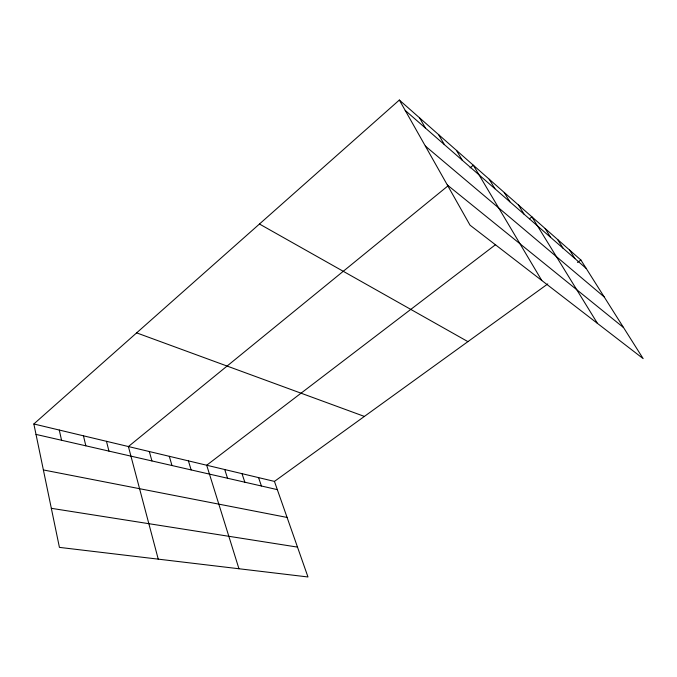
<?xml version="1.0" encoding="UTF-8"?>
<svg xmlns="http://www.w3.org/2000/svg" width="677" height="677" viewBox="0 0 677 677"><rect width="100%" height="100%" fill="white"/><g stroke="black" fill="none" stroke-linecap="round" stroke-linejoin="round"><path stroke-width="1.02" d="M33.85 423.971L274.439 481.406L307.976 576.965L59.424 547.38L33.85 423.971L399.345 100.035L580.883 260.01L643.15 358.624L470.041 225.187L399.345 100.035M448.182 185.71L128.402 446.549L158.24 559.143M470.066 167.862L473.308 165.213L541.786 280.49M495.649 244.6L206.697 465.234L238.947 568.748M529.473 218.773L531.944 216.885L597.469 323.411M274.439 481.406L547.778 283.925M577.498 262.456L580.883 260.01M51.325 508.317L297.499 547.109M43.379 469.948L287.082 517.44M36.016 434.414L277.325 489.64M136.636 332.872L364.387 416.423M259.46 224.019L467.909 341.631M447.345 184.999L623.542 327.575M425.342 146.046L604.197 296.932M405.21 110.419L586.189 268.414M569.552 250.033L574.917 258.58M557.653 239.54L563.078 248.239M545.137 228.513L550.621 237.365M518.455 205.004L524.057 214.169M504.23 192.463L509.883 201.797M489.2 179.219L494.904 188.722M456.467 150.37L462.256 160.221M438.594 134.621L444.417 144.65M419.588 117.874L425.444 128.08M258.555 477.615L261.424 486.001M242.002 473.663L244.837 482.202M224.73 469.542L227.54 478.241M188.418 460.876L191.134 469.914M169.309 456.315L171.975 465.531M149.329 451.542L151.936 460.944M106.475 441.311L108.938 451.102M83.457 435.819L85.835 445.813M59.28 430.039L61.556 440.262"/></g></svg>
